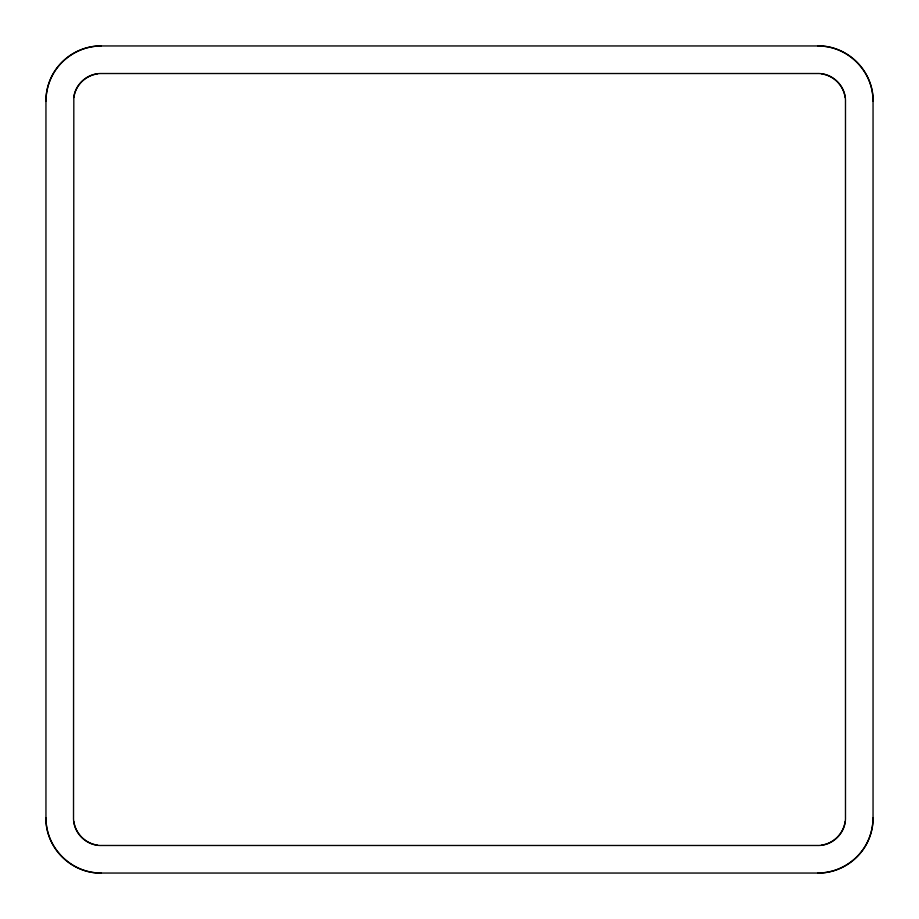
<?xml version="1.0" encoding="UTF-8"?>
<svg xmlns="http://www.w3.org/2000/svg" width="919" height="919" viewBox="0 0 919 919"><rect width="100%" height="100%" fill="white"/><g stroke="black" fill="none" stroke-linecap="round" stroke-linejoin="round"><path stroke-width="1.38" d="M73.819 97.494L73.52 817.002C72.819 832.396 86.604 846.181 101.998 845.48L817.002 845.48C832.396 846.181 846.181 832.396 845.48 817.002L845.48 101.998C846.181 86.604 832.396 72.819 817.002 73.52L101.998 73.52C88.281 72.992 75.369 83.813 73.819 97.494A27.513 27.513 0 0 1 97.494 73.819M101.09 45.95C79.275 45.801 58.356 59.781 50.143 79.987A58.839 56.829 0 0 0 45.95 101.09L45.95 817.91C45.33 847.387 71.613 873.67 101.09 873.05L817.91 873.05C839.725 873.199 860.644 859.219 868.857 839.013A58.839 56.829 0 0 0 873.05 817.91L873.05 101.09C873.67 71.613 847.387 45.33 817.91 45.95L101.09 45.95A55.14 55.14 0 0 0 45.95 101.09M821.506 73.819A27.513 27.513 0 0 1 845.181 97.494M845.181 821.506A27.513 27.513 0 0 1 821.506 845.181M817.91 45.95A55.14 55.14 0 0 1 873.05 101.09M873.05 817.91A55.14 55.14 0 0 1 817.91 873.05M101.09 873.05A55.14 55.14 0 0 1 45.95 817.91M97.494 845.181A27.513 27.513 0 0 1 73.819 821.506"/></g></svg>
